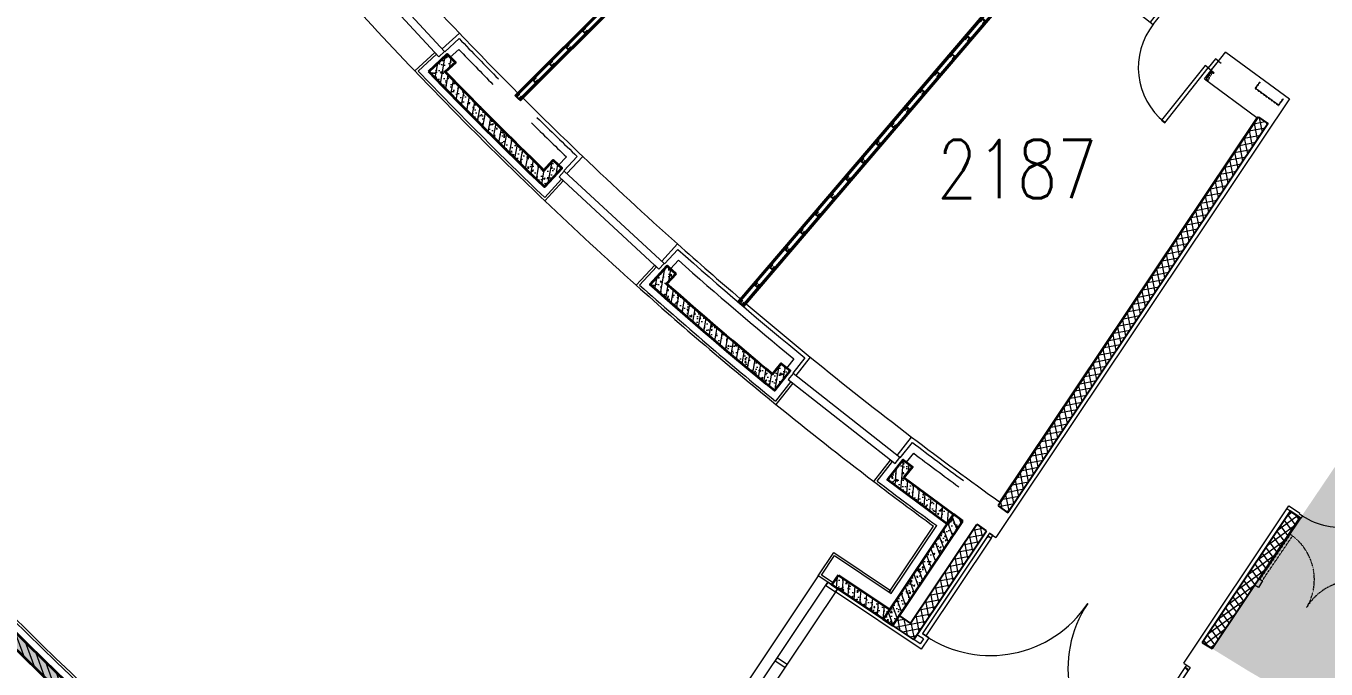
# Model space of a CAD drawing. Header units: inches. Extents: x 342932 to 557958, y 80625 to 242727.
# Drawn here: x 376384 to 393096, y 126653 to 134927 of the extents above; entities that cross this region are included whole.
import ezdxf
from ezdxf.enums import TextEntityAlignment as Align

# ---------------------------------------------------------------- set-up
doc = ezdxf.new("R2010")
doc.units = ezdxf.units.IN
doc.header["$MEASUREMENT"] = 0
doc.linetypes.add('First Floor$0$HIDDEN', pattern=[0.375, 0.25, -0.125])
for name, color, linetype, lineweight in [('0-Services', 8, 'Continuous', 20), ('First Floor$0$A-G250-G-Walls-Low-Level', 251, 'Continuous', 15), ('First Floor$0$A-G250-G-Walls-Precast-Concrete', 251, 'Continuous', 35), ('First Floor$0$A-G250-M-Walls-Blockwork', 7, 'Continuous', 25), ('First Floor$0$A-G250-M-Walls-Plasterboard-Partition', 7, 'Continuous', 9), ('First Floor$0$A-G252-H-Internal-Walls', 251, 'Continuous', 9), ('First Floor$0$A-G262-H-Precast-Panel', 251, 'Continuous', 5), ('First Floor$0$A-G312-M-Metal-Cladding', 251, 'Continuous', 9), ('First Floor$0$A-G312-M-Wall-Cladding-Panel', 7, 'Continuous', 9), ('First Floor$0$A-G312-M-Wall-Finish-Plaster', 7, 'Continuous', 15), ('First Floor$0$A-G321-M-Window', 251, 'Continuous', 9), ('First Floor$0$A-G322-M-Door', 251, 'Continuous', 15), ('First Floor$0$A-G4-M-Furniture-Built-In', 251, 'Continuous', 9), ('First Floor$0$Z-Z001-S-Room-Name-Identification-250', 7, 'Continuous', 15)]:
    doc.layers.add(name, color=color, linetype=linetype, lineweight=lineweight)
doc.styles.add('First Floor$0$Tag-RomanS', font='romans.shx', dxfattribs={"width": 0.8})
pattern_1 = [(50, (361382.11, 239676.52), (182.18467, -15.93909), [19.05, -209.55]), (355, (361382.11, 239676.52), (-35.24283, 191.05664), [15.24, -167.64]), (100.451, (361397.3, 239675.2), (146.9425, 175.1167), [16.19, -178.09]), (46.1842, (361382.11, 239727.32), (271.07904, -42.04233), [28.575, -314.325]), (96.6356, (361404.7, 239723.82), (237.40423, 247.42556), [24.285, -267.135]), (351.184, (361382.1, 239727.32), (237.4046, 247.4251), [22.86, -251.46]), (21, (361407.51, 239714.62), (151.61488, -102.26552), [19.05, -209.55]), (326, (361407.51, 239714.62), (61.80203, 184.18797), [15.24, -167.64]), (71.4514, (361420.15, 239706.1), (213.4165, 81.92286), [16.19, -178.09]), (37.5, (361382.114, 239676.52), (3.088603, 84.55504), [0, -165.608, 0, -170.18, 0, -168.275]), (7.5, (361382.11, 239676.52), (66.81966, 100.180575), [0, -97.028, 0, -161.798, 0, -64.135]), (327.5, (361325.47, 239676.52), (135.590595, -5.728744), [0, -63.5, 0, -198.12, 0, -262.89]), (317.5, (361300.07, 239676.52), (148.12918, 25.42649), [0, -82.55, 0, -131.572, 0, -186.69])]
pattern_2 = [(80, (361382.11, 239676.52), (-78.169115, 13.783324), [])]
pattern_3 = [(110, (361382.11, 239676.52), (-74.5881, -27.14785), [])]
pattern_4 = [(101, (361382.11, 239676.52), (-77.91666, -15.145464), []), (191, (361382.11, 239676.52), (15.145464, -77.91666), [])]
pattern_5 = [(50, (361382.11, 239676.52), (182.18467, -15.93909), [19.05, -209.55]), (355, (361382.11, 239676.52), (-35.24283, 191.05664), [15.24, -167.64]), (100.451, (361397.3, 239675.2), (146.9425, 175.1167), [16.19, -178.09]), (46.1842, (361382.11, 239727.32), (271.07904, -42.04233), [28.575, -314.325]), (96.6356, (361404.7, 239723.82), (237.40423, 247.42556), [24.285, -267.135]), (351.184, (361382.1, 239727.32), (237.4046, 247.4251), [22.86, -251.46]), (21, (361407.51, 239714.62), (151.61488, -102.26552), [19.05, -209.55]), (326, (361407.51, 239714.62), (61.80203, 184.18797), [15.24, -167.64]), (71.4514, (361420.15, 239706.1), (213.4165, 81.92286), [16.19, -178.09]), (37.5, (361382.114, 239676.52), (3.088603, 84.55504), [0, -165.608, 0, -170.18, 0, -168.275]), (7.5, (361382.11, 239676.52), (66.81966, 100.180575), [0, -97.028, 0, -161.798, 0, -64.135]), (327.5, (361325.47, 239676.52), (135.590595, -5.728744), [0, -63.5, 0, -198.12, 0, -262.89]), (317.5, (361300.07, 239676.52), (148.12918, 25.42649), [0, -82.55, 0, -131.572, 0, -186.69])]

# ---------------------------------------------------------------- blocks, each defined once
blk = doc.blocks.new('First Floor$0$cb22')
at = {"linetype": 'First Floor$0$HIDDEN', "ltscale": 0.25}
for points in [[(-4, 2), (31, 2), (72, 698), (37, 700)], [(1402, 0), (1367, 0), (1367, 701), (1402, 701)], [(1402, 0), (1437, 0), (1437, 701), (1402, 701)], [(2808, 0), (2773, 0), (2773, 701), (2808, 701)]]:
    blk.add_lwpolyline(points, close=True, dxfattribs=at)
at = {"ltscale": 0.25}
for points in [[(-19, 2), (35, 2), (35, -98), (-25, -98)], [(1372, 0), (1432, 0), (1432, -100), (1372, -100)], [(2748, 0), (2808, 0), (2812, -100), (2748, -100)]]:
    blk.add_lwpolyline(points, close=True, dxfattribs=at)
at = {"linetype": 'First Floor$0$HIDDEN', "ltscale": 0.25}
for centre, start, end in [((-4, -2), 0.1605, 86.6222), ((1402, -2), 89.9732, 179.8432), ((1402, -2), 0.1568, 90.0268), ((2808, -2), 89.9732, 179.8432)]:
    blk.add_arc(centre, 703, start, end, dxfattribs=at)
blk = doc.blocks.new('First Floor$0$Part Frame3')
at = {"extrusion": (-4.90887e-13, -3.28e-13, -1)}
for p, q in [((0, 100), (6015, 100)), ((0, 0), (6015, 0))]:
    blk.add_line(p, q, dxfattribs=at)
for p, q in [((0, 100), (0, 0)), ((6015, 100), (6015, 0))]:
    blk.add_line(p, q)
at = {"extrusion": (-4.90887e-13, -2.8924e-12, -1)}
for p, q in [((0, 87), (6015, 87, 0)), ((0, 75), (6015, 75, 0)), ((6015, 25, 0), (0, 25)), ((6015, 12, 0), (0, 12))]:
    blk.add_line(p, q, dxfattribs=at)
at = {"extrusion": (-4.90887e-13, -3.28e-13, -1), "elevation": 0}
for points in [[(0, 25), (0, 75), (-50, 75), (-50, 65), (-10, 65), (-10, 35), (-50, 35), (-50, 25)], [(-300, 25), (-300, 75), (-350, 75), (-350, 65), (-310, 65), (-310, 35), (-350, 35), (-350, 25)], [(-600, 25), (-600, 75), (-650, 75), (-650, 65), (-610, 65), (-610, 35), (-650, 35), (-650, 25)], [(-900, 25), (-900, 75), (-950, 75), (-950, 65), (-910, 65), (-910, 35), (-950, 35), (-950, 25)], [(-1200, 25), (-1200, 75), (-1250, 75), (-1250, 65), (-1210, 65), (-1210, 35), (-1250, 35), (-1250, 25)], [(-1500, 25), (-1500, 75), (-1550, 75), (-1550, 65), (-1510, 65), (-1510, 35), (-1550, 35), (-1550, 25)], [(-1800, 25), (-1800, 75), (-1850, 75), (-1850, 65), (-1810, 65), (-1810, 35), (-1850, 35), (-1850, 25)], [(-2100, 25), (-2100, 75), (-2150, 75), (-2150, 65), (-2110, 65), (-2110, 35), (-2150, 35), (-2150, 25)], [(-2400, 25), (-2400, 75), (-2450, 75), (-2450, 65), (-2410, 65), (-2410, 35), (-2450, 35), (-2450, 25)], [(-2700, 25), (-2700, 75), (-2750, 75), (-2750, 65), (-2710, 65), (-2710, 35), (-2750, 35), (-2750, 25)], [(-3000, 25), (-3000, 75), (-3050, 75), (-3050, 65), (-3010, 65), (-3010, 35), (-3050, 35), (-3050, 25)]]:
    blk.add_lwpolyline(points, close=True, dxfattribs=at)
at = {"extrusion": (4.90887e-13, -3.28e-13, -1), "elevation": 0}
for points in [[(-3315, 25), (-3315, 75), (-3265, 75), (-3265, 65), (-3305, 65), (-3305, 35), (-3265, 35), (-3265, 25)], [(-3615, 25), (-3615, 75), (-3565, 75), (-3565, 65), (-3605, 65), (-3605, 35), (-3565, 35), (-3565, 25)], [(-3915, 25), (-3915, 75), (-3865, 75), (-3865, 65), (-3905, 65), (-3905, 35), (-3865, 35), (-3865, 25)], [(-4215, 25), (-4215, 75), (-4165, 75), (-4165, 65), (-4205, 65), (-4205, 35), (-4165, 35), (-4165, 25)], [(-4515, 25), (-4515, 75), (-4465, 75), (-4465, 65), (-4505, 65), (-4505, 35), (-4465, 35), (-4465, 25)], [(-4815, 25), (-4815, 75), (-4765, 75), (-4765, 65), (-4805, 65), (-4805, 35), (-4765, 35), (-4765, 25)], [(-5115, 25), (-5115, 75), (-5065, 75), (-5065, 65), (-5105, 65), (-5105, 35), (-5065, 35), (-5065, 25)], [(-5415, 25), (-5415, 75), (-5365, 75), (-5365, 65), (-5405, 65), (-5405, 35), (-5365, 35), (-5365, 25)], [(-5715, 25), (-5715, 75), (-5665, 75), (-5665, 65), (-5705, 65), (-5705, 35), (-5665, 35), (-5665, 25)], [(-6015, 25), (-6015, 75), (-5965, 75), (-5965, 65), (-6005, 65), (-6005, 35), (-5965, 35), (-5965, 25)]]:
    blk.add_lwpolyline(points, close=True, dxfattribs=at)
blk = doc.blocks.new('First Floor$0$Part Frame4')
for p, q in [((0, 100), (6016, 100, 0)), ((0, 100), (0, 0)), ((0, 87), (6016, 87)), ((0, 75), (6016, 75)), ((6016, 25), (0, 25)), ((6016, 13), (0, 13)), ((0, 0), (6016, 0, 0)), ((6016, 100, 0), (6016, 0, 0))]:
    blk.add_line(p, q)
at = {"elevation": 0}
for points in [[(0, 25), (0, 75), (50, 75), (50, 65), (10, 65), (10, 35), (50, 35), (50, 25)], [(300, 25), (300, 75), (350, 75), (350, 65), (310, 65), (310, 35), (350, 35), (350, 25)], [(600, 25), (600, 75), (650, 75), (650, 65), (610, 65), (610, 35), (650, 35), (650, 25)], [(900, 25), (900, 75), (950, 75), (950, 65), (910, 65), (910, 35), (950, 35), (950, 25)], [(1200, 25), (1200, 75), (1250, 75), (1250, 65), (1210, 65), (1210, 35), (1250, 35), (1250, 25)], [(1500, 25), (1500, 75), (1550, 75), (1550, 65), (1510, 65), (1510, 35), (1550, 35), (1550, 25)], [(1800, 25), (1800, 75), (1850, 75), (1850, 65), (1810, 65), (1810, 35), (1850, 35), (1850, 25)], [(2100, 25), (2100, 75), (2150, 75), (2150, 65), (2110, 65), (2110, 35), (2150, 35), (2150, 25)], [(2400, 25), (2400, 75), (2450, 75), (2450, 65), (2410, 65), (2410, 35), (2450, 35), (2450, 25)], [(2700, 25), (2700, 75), (2750, 75), (2750, 65), (2710, 65), (2710, 35), (2750, 35), (2750, 25)], [(3000, 25), (3000, 75), (3050, 75), (3050, 65), (3010, 65), (3010, 35), (3050, 35), (3050, 25)], [(3316, 25), (3316, 75), (3266, 75), (3266, 65), (3306, 65), (3306, 35), (3266, 35), (3266, 25)], [(3616, 25), (3616, 75), (3566, 75), (3566, 65), (3606, 65), (3606, 35), (3566, 35), (3566, 25)], [(3916, 25), (3916, 75), (3866, 75), (3866, 65), (3906, 65), (3906, 35), (3866, 35), (3866, 25)], [(4216, 25), (4216, 75), (4166, 75), (4166, 65), (4206, 65), (4206, 35), (4166, 35), (4166, 25)], [(4516, 25), (4516, 75), (4466, 75), (4466, 65), (4506, 65), (4506, 35), (4466, 35), (4466, 25)], [(4816, 25), (4816, 75), (4766, 75), (4766, 65), (4806, 65), (4806, 35), (4766, 35), (4766, 25)], [(5116, 25), (5116, 75), (5066, 75), (5066, 65), (5106, 65), (5106, 35), (5066, 35), (5066, 25)], [(5416, 25), (5416, 75), (5366, 75), (5366, 65), (5406, 65), (5406, 35), (5366, 35), (5366, 25)], [(5716, 25), (5716, 75), (5666, 75), (5666, 65), (5706, 65), (5706, 35), (5666, 35), (5666, 25)], [(6016, 25), (6016, 75), (5966, 75), (5966, 65), (6006, 65), (6006, 35), (5966, 35), (5966, 25)]]:
    blk.add_lwpolyline(points, close=True, dxfattribs=at)
blk = doc.blocks.new('First Floor$0$FIRE DOOR 3100mm')
at = {"layer": 'First Floor$0$A-G322-M-Door', "linetype": 'Continuous'}
for p, q in [((-3089, -52, 0), (-3103, -52, 0)), ((-3089, -40, 0), (-3089, -52, 0)), ((-13, -41, 0), (-13, -53, 0)), ((-13, -53, 0), (1, -53, 0))]:
    blk.add_line(p, q, dxfattribs=at)
at = {"layer": 'First Floor$0$A-G322-M-Door'}
for p, q in [((-3103, -52, 0), (-3103, -1551, 0)), ((-3049, -40, 0), (-3089, -40, 0)), ((-3049, -40, 0), (-3049, -1551, 0)), ((-53, -41, 0), (-13, -41, 0)), ((-53, -41, 0), (-53, -1552, 0)), ((1, -53, 0), (1, -1552, 0)), ((-3049, -1551, 0), (-3103, -1551, 0)), ((-3102, -1551, 0), (-3052, -1551, 0)), ((-53, -1552, 0), (1, -1552, 0)), ((0, -1552, 0), (-50, -1552, 0))]:
    blk.add_line(p, q, dxfattribs=at)
at = {"layer": 'First Floor$0$A-G322-M-Door', "elevation": 0}
for points in [[(-3049, -38), (-3049, 0), (-3103, 0), (-3103, -50), (-3091, -50), (-3091, -38), (-3049, -38)], [(-53, -39), (-53, -1), (1, -1), (1, -51), (-11, -51), (-11, -39), (-53, -39)]]:
    blk.add_lwpolyline(points, dxfattribs=at)
at = {"layer": 'First Floor$0$A-G322-M-Door'}
for centre, start, end in [((-3051, -51, 0), 270.0847, 0.0108), ((-50, -51, 0), 179.9653, 269.8919)]:
    blk.add_arc(centre, 1501, start, end, dxfattribs=at)
blk = doc.blocks.new('First Floor$0$Door1-faculty offices-2000')
at = {"layer": 'First Floor$0$A-G321-M-Window', "extrusion": (3.18145e-20, -1.53377e-09, 1), "elevation": 0}
blk.add_lwpolyline([(1949, 10), (1000, 10), (1000, 40), (1949, 40)], close=True, dxfattribs=at)
at = {"layer": 'First Floor$0$A-G322-M-Door'}
for p, q in [((1949, 150, 0), (1000, 150, 0)), ((1949, 0, 0), (1000, 0, 0))]:
    blk.add_line(p, q, dxfattribs=at)
at = {"layer": 'First Floor$0$A-G322-M-Door', "extrusion": (3.1725e-20, 1.53377e-09, 1)}
for points in [[(100, 1050), (50, 1050), (50, 150), (100, 150)], [(0, 150), (0, 0), (50, 0), (50, 150)], [(950, 150), (950, 0), (1000, 0), (1000, 150)], [(1949, 150), (1949, 0), (2000, 0), (2000, 150)]]:
    blk.add_lwpolyline(points, close=True, dxfattribs=at)
at = {"layer": 'First Floor$0$A-G322-M-Door'}
blk.add_arc((50, 146, 0), 900, 359.7761, 89.7761, dxfattribs=at)
blk = doc.blocks.new('First Floor$0$tag-roomname')
at = {"lineweight": 18, "ltscale": 0.01, "style": 'First Floor$0$Tag-RomanS', "width": 0.8}
blk.add_attdef('ROOM_NO_2', text='', height=3, dxfattribs=at).set_placement((0, 1.612), align=Align.MIDDLE_CENTER)
at = {"linetype": 'ByBlock', "lineweight": 15, "ltscale": 0.01, "style": 'First Floor$0$Tag-RomanS', "width": 0.8, "flags": 1}
for tag, p in [('ROOM_NAME_1', (0, -2.288)), ('ROOM_NAME_2', (0, -5.744))]:
    blk.add_attdef(tag, text='', height=2.5, dxfattribs=at).set_placement(p, align=Align.MIDDLE_CENTER)

msp = doc.modelspace()

# ---------------------------------------------------------------- hatches: boundary and pattern name
at = {"layer": '0-Services', "lineweight": 35}
h = msp.add_hatch(dxfattribs=at)
h.set_pattern_fill('ANGLE', color=256)
h.set_pattern_definition([(0, (354539.678, 239632.636), (0, 6.985), [5.08, -1.905]), (90, (354539.678, 239632.636), (-6.985, 4e-16), [5.08, -1.905])])
h.paths.add_polyline_path([(393473.1, 129644.4), (394978.9, 132107.1), (395938.8, 131602), (396741.3, 131127.5), (398107.1, 130400.1), (399365, 129800.5), (400410.9, 129309), (400322.9, 129101.7), (401032.2, 128800.6), (399995, 126296.9), (398224.5, 127078.8), (396798.9, 127774.4), (395603.8, 128405.1), (394554.4, 128996.5)])
h.paths.add_polyline_path([(393373, 129494.6), (394657.3, 128729.2), (395983.7, 127995.7), (398045, 126964.2), (399926.2, 126130.6), (398741.5, 123270.8), (397250.5, 123921.3), (395238.1, 124894), (394292.2, 125373.5), (393479.6, 125821), (392089.8, 126633.1), (391631.5, 126915.4)])
at = {"layer": 'First Floor$0$A-G252-H-Internal-Walls'}
h = msp.add_hatch(dxfattribs=at)
h.set_pattern_fill('AR-CONC', color=256, scale=0.3, angle=90, style=0)
h.set_pattern_definition([(140, (361382.114, 239676.52), (4.781726, 54.6554), [5.715, -62.865]), (85, (361382.114, 239676.52), (-57.316993, -10.572848), [4.572, -50.292]), (190.451, (361382.51, 239681.076), (-52.535006, 44.08275), [4.857, -53.427]), (136.1842, (361366.874, 239676.52), (12.6127, 81.323712), [8.5725, -94.2975]), (186.6356, (361367.925, 239683.3), (-74.227667, 71.22127), [7.2855, -80.1405]), (81.184, (361366.87, 239676.52), (-74.227535, 71.22138), [6.858, -75.438]), (111, (361370.684, 239684.14), (30.679656, 45.484464), [5.715, -62.865]), (56, (361370.684, 239684.14), (-55.25639, 18.540609), [4.572, -50.292]), (161.4514, (361373.24, 239687.93), (-24.576857, 64.024947), [4.857, -53.427]), (127.5, (361382.114, 239676.522), (-25.3665117, 0.926581), [0, -49.6824, 0, -51.054, 0, -50.4825]), (97.5, (361382.114, 239676.522), (-30.0541724, 20.045899), [0, -29.1084, 0, -48.5394, 0, -19.2405]), (57.5, (361382.114, 239659.53), (1.7186232, 40.6771786), [0, -19.05, 0, -59.436, 0, -78.867]), (47.5, (361382.114, 239651.91), (-7.627947, 44.438754), [0, -24.765, 0, -39.4716, 0, -56.007])])
h.paths.add_polyline_path([(391659.4, 134326), (391632.3, 134347.5), (391554.9, 134249.8), (391586.9, 134226.2)])
h = msp.add_hatch(dxfattribs=at)
h.set_pattern_fill('ANSI37', color=256, scale=25, angle=56, style=0)
h.set_pattern_definition(pattern_4)
h.paths.add_polyline_path([(388883.5, 128751.5), (389005.1, 128663.5), (392349.1, 133667.9), (392227.6, 133756.2)])
h = msp.add_hatch(dxfattribs=at)
h.set_pattern_fill('ANSI37', color=256, scale=25, angle=81, style=0)
h.set_pattern_definition([(126, (361382.11, 239676.52), (-64.215724, -46.655454), []), (216, (361382.11, 239676.52), (46.655454, -64.215724), [])])
h.paths.add_polyline_path([(391503.7, 126994.1), (391631.5, 126915.4), (392758, 128601.2), (392633.3, 128684.5)])
h = msp.add_hatch(dxfattribs=at)
h.set_pattern_fill('ANSI37', color=256, scale=25, angle=56, style=0)
h.set_pattern_definition(pattern_4)
h.paths.add_polyline_path([(388730.6, 128430.1), (388609, 128518.1), (387755.3, 127241.1), (387612.2, 127336.8), (387528.8, 127212.1), (387796.7, 127033)])
at = {"layer": 'First Floor$0$A-G262-H-Precast-Panel'}
h = msp.add_hatch(dxfattribs=at)
h.set_pattern_fill('AR-CONC', color=256, style=0)
h.set_pattern_definition(pattern_1)
edge = h.paths.add_edge_path()
edge.add_arc((417882.1, 169176.5), 50325, 223.80317, 226.19681)
edge.add_line((383048, 132855.9), (383270.7, 133096.8))
edge.add_line((383270.7, 133096.8), (383160.5, 133198.6))
edge.add_line((383160.5, 133198.6), (383041.7, 133070.1))
edge.add_arc((417882.1, 169176.5), 50175, 223.97764, 226.02234, ccw=False)
edge.add_line((381775.6, 134336.1), (381904.2, 134454.9))
edge.add_line((381904.2, 134454.9), (381800.2, 134563.1))
edge.add_line((381800.2, 134563.1), (381561.5, 134342.4))
h = msp.add_hatch(dxfattribs=at)
h.set_pattern_fill('ANSI31', color=256, scale=25, angle=35, style=0)
h.set_pattern_definition(pattern_2)
edge = h.paths.add_edge_path()
edge.add_arc((417882.1, 169176.5), 50325, 223.80317, 226.19681)
edge.add_line((383048, 132855.9), (383270.7, 133096.8))
edge.add_line((383270.7, 133096.8), (383160.5, 133198.6))
edge.add_line((383160.5, 133198.6), (383041.7, 133070.1))
edge.add_arc((417882.1, 169176.5), 50175, 223.97764, 226.02234, ccw=False)
edge.add_line((381775.6, 134336.1), (381904.2, 134454.9))
edge.add_line((381904.2, 134454.9), (381800.2, 134563.1))
edge.add_line((381800.2, 134563.1), (381561.5, 134342.4))
h = msp.add_hatch(dxfattribs=at)
h.set_pattern_fill('AR-CONC', color=256, scale=2, style=0)
h.set_pattern_definition([(50, (361382.1, 239676.52), (364.36934, -31.8782), [38.1, -419.1]), (355, (361382.1, 239676.52), (-70.4857, 382.1133), [30.48, -335.28]), (100.451, (361412.48, 239673.87), (293.885, 350.2334), [32.38, -356.18]), (46.1842, (361382.1, 239778.1), (542.158, -84.0847), [57.15, -628.65]), (96.6356, (361427.3, 239771.1), (474.8085, 494.851), [48.57, -534.27]), (351.184, (361382.1, 239778.1), (474.8092, 494.8502), [45.72, -502.92]), (21, (361432.9, 239752.72), (303.22976, -204.531), [38.1, -419.1]), (326, (361432.9, 239752.72), (123.604, 368.3759), [30.48, -335.28]), (71.4514, (361458.2, 239735.68), (426.833, 163.8457), [32.38, -356.18]), (37.5, (361382.11, 239676.52), (6.1772, 169.11008), [0, -331.216, 0, -340.36, 0, -336.55]), (7.5, (361382.11, 239676.52), (133.63933, 200.36115), [0, -194.056, 0, -323.596, 0, -128.27]), (327.5, (361268.83, 239676.52), (271.18119, -11.45749), [0, -127, 0, -396.24, 0, -525.78]), (317.5, (361218.03, 239676.52), (296.25836, 50.853), [0, -165.1, 0, -263.144, 0, -373.38])])
h.paths.add_polyline_path([(371415.3, 132536.1), (369792.3, 131241.8), (369995, 130987.7), (370112.2, 131081.2), (370003.1, 131218.1), (371391.1, 132324.9, 0.0692163), (383213.5, 121035.7), (383301.1, 121157.4, -0.069855)])
h = msp.add_hatch(dxfattribs=at)
h.set_pattern_fill('AR-CONC', color=256, style=0)
h.set_pattern_definition(pattern_1)
h.paths.add_polyline_path([(371508.6, 132418.1), (371391.1, 132324.9, 0.0692502), (383217.9, 121032.7), (383301.1, 121157.4, -0.0692163)])
h = msp.add_hatch(dxfattribs=at)
h.set_pattern_fill('ANSI31', color=256, scale=25, angle=65, style=0)
h.set_pattern_definition(pattern_3)
h.paths.add_polyline_path([(371508.6, 132418.1), (371391.1, 132324.9, 0.0692163), (383213.5, 121035.7), (383301.1, 121157.4, -0.0692163)])
h = msp.add_hatch(dxfattribs=at)
h.set_pattern_fill('AR-CONC', color=256, style=0)
h.set_pattern_definition(pattern_1)
edge = h.paths.add_edge_path()
edge.add_arc((417882.1, 169176.5), 50175, 228.47764, 230.52234, ccw=False)
edge.add_line((384620.5, 131610.6), (384739.3, 131739.2))
edge.add_line((384739.3, 131739.2), (384627.1, 131838.8))
edge.add_line((384627.1, 131838.8), (384406.5, 131600.1))
edge.add_arc((417882.1, 169176.5), 50325, 228.30317, 230.69681)
edge.add_line((386005.1, 130234.8), (386208.2, 130492.4))
edge.add_line((386208.2, 130492.4), (386090.4, 130585.3))
edge.add_line((386090.4, 130585.3), (385982, 130447.8))
h = msp.add_hatch(dxfattribs=at)
h.set_pattern_fill('ANSI31', color=256, scale=25, angle=35, style=0)
h.set_pattern_definition(pattern_2)
edge = h.paths.add_edge_path()
edge.add_arc((417882.1, 169176.5), 50175, 228.47764, 230.52234, ccw=False)
edge.add_line((384620.5, 131610.6), (384739.3, 131739.2))
edge.add_line((384739.3, 131739.2), (384627.1, 131838.8))
edge.add_line((384627.1, 131838.8), (384406.5, 131600.1))
edge.add_arc((417882.1, 169176.5), 50325, 228.30317, 230.69681)
edge.add_line((386005.1, 130234.8), (386208.2, 130492.4))
edge.add_line((386208.2, 130492.4), (386090.4, 130585.3))
edge.add_line((386090.4, 130585.3), (385982, 130447.8))
h = msp.add_hatch(dxfattribs=at)
h.set_pattern_fill('AR-CONC', color=256, style=0)
h.set_pattern_definition(pattern_5)
h.paths.add_polyline_path([(388306.7, 128644.8), (388223.2, 128520), (387458.5, 129088.9), (387661.6, 129346.6), (387778.8, 129254.2), (387670.4, 129116.8)])
h = msp.add_hatch(dxfattribs=at)
h.set_pattern_fill('ANSI31', color=256, scale=25, angle=40, style=0)
h.set_pattern_definition([(85, (361382.11, 239676.52), (-79.072954, 6.917987), [])])
h.paths.add_polyline_path([(388306.7, 128644.8), (388223.2, 128520), (387458.5, 129088.9), (387661.6, 129346.6), (387778.8, 129254.2), (387670.4, 129116.8)])
h = msp.add_hatch(dxfattribs=at)
h.set_pattern_fill('AR-CONC', color=256, style=0)
h.set_pattern_definition(pattern_5)
h.paths.add_polyline_path([(388428.1, 128556.5), (388306.7, 128644.8), (387404.5, 127295.2), (387528.8, 127212.1)])
h = msp.add_hatch(dxfattribs=at)
h.set_pattern_fill('ANSI31', color=256, scale=25, angle=65, style=0)
h.set_pattern_definition(pattern_3)
h.paths.add_polyline_path([(388428.1, 128556.5), (388306.7, 128644.8), (387404.5, 127295.2), (387528.8, 127212.1)])
h = msp.add_hatch(dxfattribs=at)
h.set_pattern_fill('AR-CONC', color=256, style=0)
h.set_pattern_definition([(50, (361381.74, 239676.77), (182.18467, -15.93909), [19.05, -209.55]), (355, (361381.74, 239676.77), (-35.24283, 191.05664), [15.24, -167.64]), (100.451, (361396.92, 239675.44), (146.9425, 175.1167), [16.19, -178.09]), (46.1842, (361381.74, 239727.57), (271.07904, -42.04233), [28.575, -314.325]), (96.6356, (361404.33, 239724.07), (237.40423, 247.42556), [24.285, -267.135]), (351.184, (361381.74, 239727.57), (237.4046, 247.4251), [22.86, -251.46]), (21, (361407.14, 239714.87), (151.61488, -102.26552), [19.05, -209.55]), (326, (361407.14, 239714.87), (61.80203, 184.18797), [15.24, -167.64]), (71.4514, (361419.77, 239706.35), (213.4165, 81.92286), [16.19, -178.09]), (37.5, (361381.74, 239676.77), (3.088603, 84.55504), [0, -165.608, 0, -170.18, 0, -168.275]), (7.5, (361381.74, 239676.77), (66.81966, 100.180575), [0, -97.028, 0, -161.798, 0, -64.135]), (327.5, (361325.1, 239676.77), (135.590595, -5.728744), [0, -63.5, 0, -198.12, 0, -262.89]), (317.5, (361299.7, 239676.77), (148.12918, 25.42649), [0, -82.55, 0, -131.572, 0, -186.69])])
h.paths.add_polyline_path([(386829.2, 127860.2), (387487.2, 127420.4), (387403.8, 127295.7), (386745.8, 127735.5)])
h = msp.add_hatch(dxfattribs=at)
h.set_pattern_fill('ANSI31', color=256, scale=25, angle=40, style=0)
h.set_pattern_definition([(85, (361381.74, 239676.77), (-79.072954, 6.917987), [])])
h.paths.add_polyline_path([(386829.2, 127860.2), (387487.2, 127420.4), (387403.8, 127295.7), (386745.8, 127735.5)])

# ---------------------------------------------------------------- linework, layer by layer
at = {"layer": 'First Floor$0$A-G250-G-Walls-Low-Level'}
msp.add_line((386569.1, 127853.7, 0), (383289.9, 122948.6, 0), dxfattribs=at)
for centre, radius, start, end in [((417980.8, 169269.3), 49835.4, 221.79701, 223.70558), ((417882.1, 169176.5), 50450, 221.84141, 223.65859), ((417973.2, 169276.7), 49835.4, 226.29701, 228.20558), ((417882.1, 169176.5), 50450, 226.34141, 228.15859), ((417965.1, 169283.6), 49835.4, 230.79701, 232.70558), ((417882.1, 169176.5), 50449.9, 230.84141, 232.65954)]:
    msp.add_arc(centre, radius, start, end, dxfattribs=at)
at = {"layer": 'First Floor$0$A-G250-G-Walls-Precast-Concrete'}
for points in [[(381561.5, 134342.4), (381800.2, 134563.1), (381904.2, 134454.9), (381774.5, 134334.9, 0.0070399), (383040.5, 133068.9), (383160.5, 133198.6), (383270.7, 133096.8), (383048, 132855.9, -0.0104446), (381561.5, 134342.4, -1.1729851)], [(384739.3, 131739.2), (384619.3, 131609.4, 0.0070405), (385980.9, 130446.5), (386090.4, 130585.3), (386208.2, 130492.4), (386005.1, 130234.8, -0.0104446), (384406.5, 131600.1), (384627.1, 131838.8), (384739.3, 131739.2)]]:
    msp.add_lwpolyline(points, format="xyb", dxfattribs=at)
at = {"layer": 'First Floor$0$A-G250-G-Walls-Precast-Concrete', "elevation": 0}
msp.add_lwpolyline([(388306.7, 128644.8), (388223.2, 128520), (387458.5, 129088.9), (387661.6, 129346.6), (387778.8, 129254.2), (387670.4, 129116.8), (388306.7, 128644.8)], dxfattribs=at)
at = {"layer": 'First Floor$0$A-G250-G-Walls-Precast-Concrete'}
for points in [[(388428.1, 128556.5), (388306.7, 128644.8), (387404.5, 127295.2), (387528.8, 127212.1)], [(386828.3, 127860.8), (387487.5, 127420.1), (387404.1, 127295.4), (386744.9, 127736.2)]]:
    msp.add_lwpolyline(points, close=True, dxfattribs=at)
for centre, radius, start, end in [((417882.1, 169176.5), 59175, 218.256803, 234.240424), ((417874.9, 169169.9), 59315.3, 218.401818, 234.247487)]:
    msp.add_arc(centre, radius, start, end, dxfattribs=at)
at = {"layer": 'First Floor$0$A-G250-M-Walls-Blockwork'}
for p, q in [((392227.6, 133756.2, 0), (388883.5, 128751.5, 0)), ((392229.5, 133754.8, 0), (392350.9, 133666.6)), ((392349.1, 133667.9, 0), (389005.1, 128663.5, 0)), ((388883.5, 128751.5, 0), (389005.1, 128663.5)), ((391503.7, 126994.1), (392633.3, 128684.5)), ((392758, 128601.2, 0), (392633.3, 128684.5, 0)), ((387755.3, 127241.1, 0), (388609, 128518, 0)), ((388730.6, 128430.1), (388609.9, 128517.4)), ((391631.5, 126915.4), (392758, 128601.2)), ((387796.7, 127033, 0), (388730.6, 128430, 0)), ((387612.2, 127336.8), (387528.8, 127212.1)), ((387796.7, 127033), (387528.8, 127212.1)), ((387612.2, 127336.8), (387756.5, 127240.3, 0)), ((391503.7, 126994.1), (391631.5, 126915.4))]:
    msp.add_line(p, q, dxfattribs=at)
at = {"layer": 'First Floor$0$A-G250-M-Walls-Blockwork', "linetype": 'First Floor$0$HIDDEN'}
msp.add_lwpolyline([(392246.1, 134206.3), (392187.3, 134125.4), (392486.6, 133907.9), (392545.4, 133988.8)], dxfattribs=at)
at = {"layer": 'First Floor$0$A-G312-M-Metal-Cladding'}
for p, q in [((386569.1, 127853.7, 0), (386769.3, 128153.1)), ((386610.7, 127862, 0), (386777.6, 128111.5)), ((386770.2, 128152.5), (387499, 127665)), ((386777.6, 128111.5), (387482.4, 127640.1)), ((386744.9, 127736.1), (386569.1, 127853.7, 0)), ((386761.6, 127761.1), (386610.7, 127862, 0)), ((386761.6, 127761.1), (386744.9, 127736.1)), ((387499, 127665), (387482.4, 127640.1))]:
    msp.add_line(p, q, dxfattribs=at)
at = {"layer": 'First Floor$0$A-G312-M-Wall-Cladding-Panel'}
for p, q in [((381383.2, 134347.9), (381640.3, 134585.5)), ((381426, 134346.5), (381660.7, 134563.5)), ((381640.3, 134585.5), (381660.7, 134563.5)), ((383269.1, 132955.1), (383052.1, 132720.4)), ((383291.1, 132934.7), (383053.5, 132677.6)), ((383269.1, 132955.1), (383291.1, 132934.7)), ((384228.4, 131591.6), (384466, 131848.6)), ((384271.1, 131593.6), (384488, 131828.3)), ((384466, 131848.6), (384488, 131828.3)), ((386217.7, 130351), (386019.8, 130100.1)), ((386217.7, 130351), (386241.2, 130332.4)), ((386241.2, 130332.4), (386024.5, 130057.5)), ((387281.7, 129066.5), (387498.4, 129341.4)), ((387324.1, 129071.9), (387521.9, 129322.8)), ((387498.4, 129341.4), (387521.9, 129322.8)), ((387482.4, 127640.1), (388051, 128491.1)), ((387507.3, 127623.4), (388091.9, 128498.3)), ((387482.4, 127640.1), (387507.3, 127623.4))]:
    msp.add_line(p, q, dxfattribs=at)
for centre, radius, start, end in [((417882.1, 169176.5), 50450, 223.65859, 226.34141), ((417882.1, 169176.5), 50420, 223.69323, 226.30677), ((417882.1, 169176.5, 0), 59050, 218.134848, 234.11199), ((417882.1, 169176.5, 0), 59080, 218.164164, 234.142101), ((417882.1, 169176.5), 50450, 228.15859, 230.84141), ((417882.1, 169176.5), 50420, 228.19323, 230.80677), ((417882.1, 169176.5), 50450, 232.65954, 233.75067), ((417882.1, 169176.5), 50420, 232.69418, 233.78325)]:
    msp.add_arc(centre, radius, start, end, dxfattribs=at)
at = {"layer": 'First Floor$0$A-G312-M-Wall-Finish-Plaster'}
for p, q in [((381734.1, 134631.4), (381954.8, 134835.4)), ((391533, 134247.3), (391806, 134592.5)), ((391806.8, 134591.9, 0), (392624.6, 133990.3, 0)), ((391713.7, 134474.3), (391747.7, 134447.5)), ((391533, 134247.3), (392205.5, 133750.1)), ((391554.1, 134250.4, 0), (391631.5, 134348.1, 0)), ((391554.1, 134250.4, 0), (391586.9, 134226.2, 0)), ((391619.9, 134357.3, 0), (391659.4, 134326, 0)), ((384592.6, 131867.8), (384589, 131871.1)), ((387583.2, 129401.9), (387769.2, 129637.9)), ((387622.4, 129370.9), (387618.5, 129374)), ((391267.2, 126730.1, 0), (392591.7, 128712.3, 0)), ((392245.7, 127807.4, 0), (392770.5, 128592.8, 0)), ((391350.6, 126674.5, 0), (390487.5, 125383, 0)), ((391267.2, 126730.1, 0), (391350.6, 126674.5, 0))]:
    msp.add_line(p, q, dxfattribs=at)
at = {"layer": 'First Floor$0$A-G312-M-Wall-Finish-Plaster', "ltscale": 0.02}
for p, q in [((392624.6, 133990.3, 0), (388852.5, 128345.1, 0)), ((392205.5, 133750.1, 0), (388899.3, 128802.2)), ((388770.2, 128400.1, 0), (387907.3, 127108.6, 0)), ((388771.4, 128399.3, 0), (388852.5, 128345.1, 0)), ((386790.7, 127645.4), (386818.5, 127687, 0)), ((387893.2, 126908.3, 0), (386790.7, 127645.4, 0)), ((387879.4, 126977.7, 0), (387796.7, 127033, 0)), ((387920.7, 127039.5, 0), (387837.9, 127094.8, 0)), ((387920.7, 127039.5, 0), (387879.4, 126977.7, 0)), ((387990.1, 127053.3, 0), (387893.2, 126908.3, 0)), ((387990.1, 127053.3, 0), (387907.3, 127108.6, 0))]:
    msp.add_line(p, q, dxfattribs=at)
at = {"layer": 'First Floor$0$A-G312-M-Wall-Finish-Plaster'}
for points in [[(381763.6, 134599.4), (381768, 134594.6), (381952.6, 134765.3, 0.0036373), (382457.8, 134245.4, 0.0036373)], [(381838.3, 134523.4), (381948.4, 134625.2, 0.0031453), (382386.6, 134175.2)], [(382774.3, 133998, 0.0053828), (383540.9, 133249.2), (383336.9, 133028.5)], [(382952.8, 133750.5, 0.0036246), (383470.8, 133247), (383300.2, 133062.4), (383303.9, 133059)], [(382882.6, 133679.2, 0.0031326), (383330.8, 133242.8), (383230.3, 133134.1)], [(384555.9, 131901.7), (384759.9, 132122.4, 0.0053828), (385566.5, 131416.8, 0.0052825)], [(384592.6, 131867.8), (384763.3, 132052.4, 0.0107747), (386395.9, 130657.9), (386240.3, 130460.5), (386244.2, 130457.4)], [(384668.3, 131802.3), (384770.1, 131912.4, 0.0097907), (386256.6, 130642.7), (386165, 130526.5)], [(385642.6, 131351.9, 0.0053828), (386465.6, 130665.5), (386279.6, 130429.5)], [(387622.4, 129370.9), (387778.1, 129568.3, 0.0041116), (388434.5, 129077.9, 0.0041116)], [(387704.2, 129313), (387795.8, 129429.3, 0.0036196), (388375.3, 128997.3)]]:
    msp.add_lwpolyline(points, format="xyb", dxfattribs=at)
for centre, start, end in [((417935.1, 169228.3), 223.70784, 224.94148), ((417926.3, 169236), 232.70784, 234.32584)]:
    msp.add_arc(centre, 49774.1, start, end, dxfattribs=at)
at = {"layer": 'First Floor$0$A-G321-M-Window'}
for points in [[(381764.6, 134598.3), (380576.7, 135883.4), (380503.3, 135815.5), (381691.2, 134530.4)], [(384589, 131871.1), (383303.9, 133059), (383236, 132985.6), (384521.1, 131797.7)], [(387618.5, 129374), (386244.2, 130457.4), (386182.3, 130378.9), (387556.6, 129295.5)]]:
    msp.add_lwpolyline(points, close=True, dxfattribs=at)
at = {"layer": 'First Floor$0$A-G321-M-Window', "elevation": 0}
for points in [[(386818.5, 127687), (383539.5, 122782.1), (383414.8, 122865.4), (386693.8, 127770.3)], [(386790.7, 127645.4), (386818.5, 127687), (386693.8, 127770.3), (386666, 127728.7)], [(386168.2, 126714.3), (386140.5, 126672.7), (386015.8, 126756.1), (386043.6, 126797.7)]]:
    msp.add_lwpolyline(points, close=True, dxfattribs=at)
at = {"layer": 'First Floor$0$A-G322-M-Door', "elevation": 0}
msp.add_lwpolyline([(392756.6, 128662.2), (392750, 128652.2), (392791.6, 128624.4), (392770.5, 128592.8), (392591.7, 128712.3), (392619.5, 128753.9)], close=True, dxfattribs=at)
at = {"layer": 'First Floor$0$A-G322-M-Door'}
msp.add_arc((393276.1, 129351.8, 0), 874, 236.24934, 326.25363, dxfattribs=at)

# ---------------------------------------------------------------- block references
at = {"layer": 'First Floor$0$A-G250-M-Walls-Plasterboard-Partition', "extrusion": (-1.7712e-11, 1.7712e-11, -1), "xscale": -1, "rotation": 315.0000003786044}
msp.add_blockref('First Floor$0$Part Frame3', (-382738.9, 133962.6, 0), dxfattribs=at)
at = {"layer": 'First Floor$0$A-G250-M-Walls-Plasterboard-Partition', "extrusion": (-6.93923e-14, -5.86293e-13, -1), "xscale": -1, "rotation": 310.5000000000238}
msp.add_blockref('First Floor$0$Part Frame4', (-385610.2, 131313.9, 0), dxfattribs=at)
at = {"layer": 'First Floor$0$A-G322-M-Door'}
for name, p, rotation in [('First Floor$0$Door1-faculty offices-2000', (391713, 134474.9, 0), 141.662282799524), ('First Floor$0$FIRE DOOR 3100mm', (391349.6, 126675.6, 0), 326.2586638650756)]:
    msp.add_blockref(name, p, dxfattribs=dict(at, rotation=rotation))
at = {"layer": 'First Floor$0$A-G4-M-Furniture-Built-In', "rotation": 329.2615463523398}
msp.add_blockref('First Floor$0$cb22', (392247.5, 127802.9, 0), dxfattribs=at)
at = {"layer": 'First Floor$0$Z-Z001-S-Room-Name-Identification-250'}
ref = msp.add_blockref('First Floor$0$tag-roomname', (389125.8, 132682.7), dxfattribs=dict(at, xscale=250, yscale=250, zscale=250))
ref.add_attrib('ROOM_NO_2', '2187', dxfattribs={"layer": '0', "lineweight": 18, "ltscale": 0.01, "height": 750, "style": 'First Floor$0$Tag-RomanS', "width": 0.8}).set_placement((389125.8, 133085.7), align=Align.MIDDLE_CENTER)

doc.saveas('drawing.dxf')
